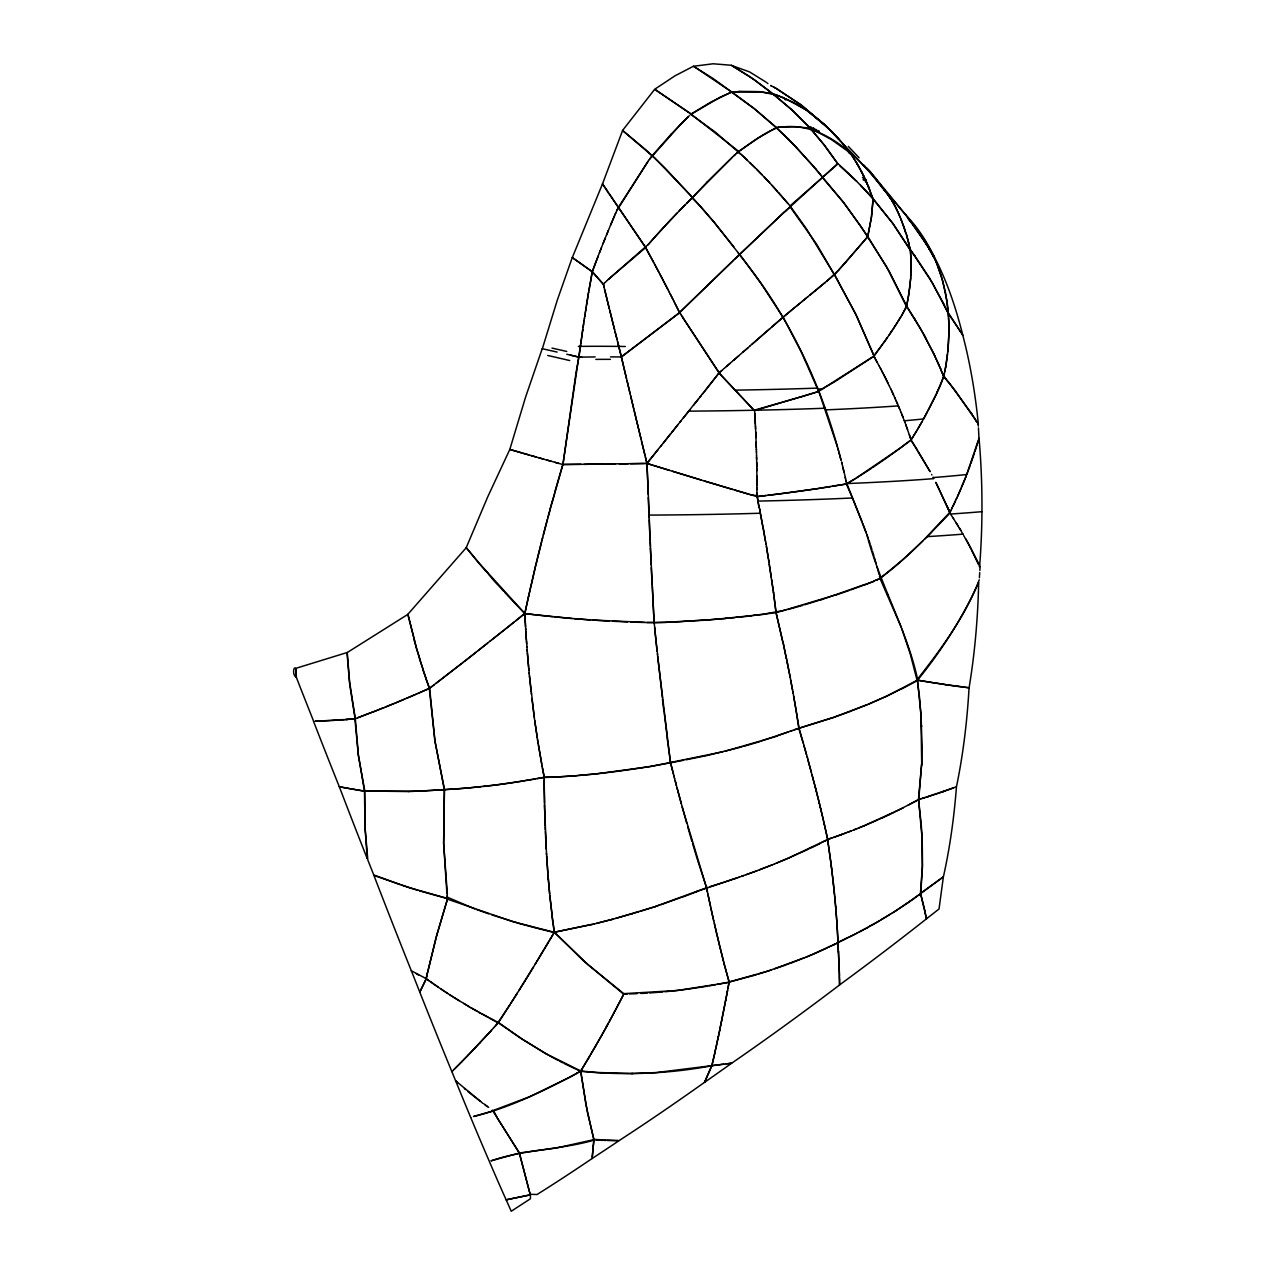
<?xml version="1.0" encoding="UTF-8"?>
<svg xmlns="http://www.w3.org/2000/svg" width="1275" height="1275" viewBox="0 0 1275 1275"><rect width="100%" height="100%" fill="white"/><g stroke="black" fill="none" stroke-linecap="round" stroke-linejoin="round"><path stroke-width="1.5" d="M756.92 488.883L756.967 487.417M756.92 489.632L756.952 488.15M756.92 491.895L756.952 490.381M922.032 746.975L921.761 763.98M756.904 493.425L758.752 505.808M756.936 494.206L756.952 492.66M948.903 331.388L948.759 321.651M756.888 495.752L750.035 494.557M948.919 331.404L948.377 344.186M911.131 269.981L911.083 263.144M948.839 335.261L948.919 327.595M911.003 269.997L910.669 277.01M948.791 336.361C947.692 355.215 946.48 374.754 937.364 391.696M921.713 765.032L920.933 713.426M921.634 763.852L918.749 799.648L895.369 811.649M921.586 764.92L918.462 799.457L927.068 796.971M415.698 694.445L429.627 688.261L434.966 740.855L444.338 789.719L443.668 843.269L447.382 894.652M980.077 566.339L979.853 570.499M979.726 572.571L979.391 577.75M910.701 276.516L911.083 263.622M910.764 277.504L909.92 285.233M979.248 579.806C965.35 616.383 941.062 649.071 916.98 679.894L910.302 654.171L901.903 629.037M910.733 277.998L908.9 293.123M948.345 344.76L948.074 348.155M592.381 1155.867L593.273 1146.321M593.305 1145.508L592.301 1156.744M592.301 1156.282L592.11 1158.529A284.245 23.093 -36.5 0 1 536.998 1194.532L530.161 1194.261L519.323 1152.967L556.123 1148.042L593.927 1139.643L593.385 1145.301M592.174 1158.306L592.158 1158.481A300.103 24.384 -36.5 0 0 619.156 1140.599L619.076 1140.599M948.058 348.139L947.676 352.139M593.321 1145.811L593.863 1139.93L585.894 1104.405M909.968 286.238L907.258 302.797M947.484 353.844L945.572 367.184M581.081 341.174L562.944 464.467L581.002 464.291M581.288 340.441L581.83 335.739M580.683 344.712L578.977 357.127L566.738 354.243M580.874 343.326L581.384 338.927M582.181 334.066L582.739 329.476M581.607 338.146L582.627 330.209M582.739 330.225L583.631 323.34M583.169 327.277L584.46 317.858M583.998 321.73L584.237 320.041M585.034 314.144L584.46 318.623M908.916 294.142L907.051 303.88M585.384 312.646L586.133 307.036M585.384 311.801L584.795 316.439M585.623 311.068L586.723 303.386M587.584 297.999L586.962 302.701M587.09 301.107L586.484 305.665M587.855 297.282L588.588 291.959M587.329 300.422L588.349 293.425M588.604 292.788L592.253 271.655L596.668 259.988M588.97 290.557L589.496 286.684M589.751 285.998L592.285 271.734L597.561 257.662M945.588 367.2L944.743 371.918M728.073 987.854L729.093 982.101L753.589 975.503M727.26 991.998L729.109 982.085L717.172 984.427M727.882 988.667L728.041 987.854M725.73 1000.19L727.595 990.34M725.698 1000.158L723.228 1012.94M727.276 992.014L719.801 1029.626M907.338 303.291L906.509 306.606L886.46 266.571L860.338 225.548L842.632 201.338L822.407 177.544L784.093 212.383M944.408 373.671L944.169 374.866M723.212 1012.876L722.909 1014.422M907.131 304.374L906.684 306.558L920.885 329.317L934.081 354.402M722.75 1015.203L721.793 1019.872M943.93 376.045L945.381 378.5M718.287 1037.085L719.658 1030.487M721.969 1019.171L719.642 1030.375M426.376 978.084L425.515 978.722M426.185 978.339L426.519 977.415M426.328 977.67L426.663 976.746M718.255 1036.942L717.188 1041.962M426.472 977.001L426.806 976.076M426.615 976.315L426.902 974.977M719.817 1029.738L717.825 1039.253M426.95 975.407L427.045 974.307M427.093 974.738L427.205 973.622M427.237 974.068L427.348 972.952M427.38 973.399L435.986 937.906L447.652 898.477L409.705 887.814L373.91 875.447A318.113 11.443 69.2 0 0 411.49 971.152M427.523 972.729L436.831 934.973L447.413 899.226M717.65 1039.81L714.749 1053.023M528.503 596.461L524.806 613.514L525.507 626.838M715.53 1049.803L717.203 1042.121M528.567 596.588L535.93 564.299M715.355 1050.297L714.893 1052.353M530.942 585.623L524.838 613.53L536.265 614.948M714.908 1052.56L711.864 1065.502L704.533 1082.332A274.38 22.297 -36.5 0 1 619.347 1140.44M531.038 585.671L536.918 560.203M714.765 1053.23L711.896 1065.757C668.753 1073.885 624.399 1075.574 580.731 1071.319L581.48 1076.865M537.237 558.912L542.592 537.46M536.169 563.933L541.684 541.7M543.23 534.974L547.373 519.116M542.05 540.217L550.051 509.825M547.74 517.793L562.913 464.546L576.109 372.204L578.898 357L581.639 356.984M549.78 510.143L552.202 501.298M552.362 501.41L554.577 493.489M554.816 491.927L562.785 464.498L604.812 464.1M966.099 476.149L978.977 438.345L978.451 427.874M978.929 438.696L979.041 438.313A307.387 119.77 88.8 0 1 979.567 566.865L979.391 566.498M978.26 440.959L974.913 451.717M447.477 899.162L512.693 921.602L554.306 932.296L593.831 923.961M974.435 453.183L970.881 463.558M970.339 465.024L966.785 474.507A348.25 25.707 0 0 1 933.332 477.551L933.332 477.551M542.242 348.633L525.587 397.083L509.809 449.438L487.751 496.788L466.204 547.74L407.777 614.391L415.841 645.389M596.939 259.431L597.337 258.251M597.784 257.072L598.278 255.908M597.369 258.267L597.832 257.104M600.27 250.617L598.23 255.893M599.441 252.896L600.732 249.47M600.541 250.059L601.449 247.748M601.402 247.717L604.621 239.62M600.764 249.486L601.178 248.306M603.091 243.589L604.175 240.752M965.892 476.77L962.8 484.404M966.067 476.324L957.621 496.326M604.908 239.062L605.37 237.899M605.083 238.457L604.222 240.768M605.322 237.883L606.502 234.951M606.549 234.982L607.203 233.245M607.474 232.719L611.649 222.487M606.788 234.377L608.35 230.44M610.55 225.277L612.414 220.846M611.952 221.962L612.845 219.683M962.737 484.373L961.477 487.337M613.084 219.125L615.299 214.104M612.653 220.272L613.626 218.009M614.104 216.862L614.582 215.746M960.904 488.851L957.955 495.592M617.738 208.542L615.474 213.531M615.235 214.088L615.777 213.005M616.686 210.758L648.162 161.24M617.674 208.526L647.525 162.068M705.681 1079.702L711.848 1065.677L731.675 1063.207A289.361 23.508 -36.5 0 1 704.485 1082.379L705.378 1080.371M978.276 583.312L978.674 582.42A322.479 125.651 88.8 0 1 969.08 687.767L962.912 687.082M977.877 584.205C962.035 618.63 941.412 650.792 917.554 680.181L920.917 714.558M957.844 495.561L953.094 506.016M936.599 393.369L943.707 376.667L940.854 369.654M937.476 391.712L936.95 392.827M956.935 497.808L956.266 499.29M936.695 393.385L923.116 419.794M955.565 500.772L953.461 505.267M936.44 393.943L932.296 402.374M953.333 505.251L951.532 508.964M438.106 987.057L426.264 978.722L419.778 992.109L411.347 970.769L426.296 978.706L419.778 992.125A356.49 12.83 69.2 0 0 451.86 1071.622L455.749 1081.12L457.454 1082.618M952.377 507.498L950.082 511.912M931.738 403.49L927.993 410.885M950.927 510.462L949.716 512.646M950.194 511.944L924.439 539.293M616.176 1008.748L618.949 1003.282M619.379 1002.66L623.73 994.213L583.679 960.999L554.354 932.168L554.035 929.746M616.144 1008.621L614.996 1010.979M615.395 1010.246L618.136 1004.827M618.566 1004.206L623.73 994.07L627.555 993.974M609.848 1020.59L614.964 1010.852M614.566 1011.601L613.785 1013.083M927.371 411.984L923.594 418.933A351.757 25.962 0 0 1 904.358 420.782L904.23 420.559M613.817 1013.211L609.466 1021.307M609.817 1020.478L608.701 1022.741M607.091 1025.514L608.653 1022.63M608.271 1023.363L607.49 1024.797M607.522 1024.893L606.31 1026.949M607.139 1025.61L595.553 1046.169M606.741 1026.327L602.868 1033.372M602.438 1033.977L601.673 1035.364M601.704 1035.443L580.778 1071.016L569.909 1077.04M922.064 421.642L917.028 430.233M922.638 420.638L917.713 429.101M595.6 1046.233L590.676 1054.6M589.99 1055.891L588.827 1057.74M902.174 314.622L906.573 305.857L889.328 271.559L867.829 236.592L871.526 216.814L873.056 198.852L868.96 188.397M916.741 430.775L911.115 439.955L902.541 446.314M901.903 315.053L906.86 306.51L915.338 320.009M550.21 939.245L554.306 932.296L587.998 964.681L623.746 993.655L677.168 990.5L729.236 982.372L723.849 962.896M549.143 941.03L554.354 932.168L589.767 924.917M544.345 949.046L546.959 944.663M549.668 940.058L550.194 939.165M588.875 1057.772L580.81 1070.984L585.783 1103.783M901.903 315.116L897.648 322.017M535.022 964.474L549.127 940.95M548.043 942.751L548.585 941.843M543.293 950.688L543.803 949.827M546.959 944.568L548.059 942.831M542.815 951.596L541.222 954.146M917.076 430.201L911.019 439.939L914.781 445.756M901.138 316.359L894.843 326.448M541.253 954.194L526.878 977.766M533.492 966.976L519.881 989.017M526.336 978.562L526.83 977.75M524.822 981.001L525.874 979.375M524.886 981.001L516.423 994.5M518.909 990.579L519.849 989.017M517.395 992.938L498.525 1022.534L521.539 1038.727L547.883 1054.871M512.104 1001.385L516.471 994.484M512.056 1001.433L511.1 1002.931M897.09 322.894L891.05 332.217M510.207 1004.397L496.74 1024.494M894.843 326.4L893.392 328.615M892.516 329.938L887.384 337.588M891.034 332.169L889.233 334.895M887.368 337.54L883.559 342.943M887.065 337.987L886.125 339.373M647.827 161.622L649.389 159.487M886.125 339.325L873.773 356.171L818.662 391.345L801.561 352.633L783.137 317.108L769.192 329.332M649.373 159.439L681.312 123.547M649.676 159.008L651.557 156.427M651.541 156.379L671.24 134.082M882.587 344.298L875.511 353.892M875.543 353.924L873.805 356.203L877.104 362.132M695.481 402.788L698.541 398.947M704.31 391.696L718.988 372.969L724.136 368.427M679.75 422.328L695.289 402.852M693.52 405.259L702.876 393.322M677.838 424.894L671.813 432.448M702.382 394.134L719.068 372.938L683.225 318.16M675.75 427.348L663.223 443.174M683.049 418.407L689.759 409.976M700.087 397.003L701.202 395.617M661.837 444.72L646.951 463.351L648.943 509.92A25.564 25.5 -0.2 0 1 649.166 515.084L650.091 540.839M670.714 433.643L660.514 446.569M681.201 420.702L677.774 424.798A20.703 1.403 -51.7 0 0 677.057 425.691L676.866 425.946A26.775 1.817 -51.7 0 1 676.133 426.87M658.091 449.581L646.967 463.399L648.337 494.588M648.035 244.768L649.278 243.366M608.414 279.353L648.465 244.306M648.863 243.844L650.123 242.409M650.537 241.947L651.812 240.497M649.692 242.888L650.951 241.453M651.382 240.975L655.079 236.831M845.596 262.395L867.637 236.72L871.367 217.499L872.897 201.673L872.769 198.215L869.215 194.294M652.226 240.019L655.908 235.891M839.125 269.551L845.532 262.379M498.095 1022.98L481.95 1013.88M839.237 269.535L827.411 280.612M838.807 269.918L867.877 236.56L844.321 203.378L815.936 169.256M497.186 1023.984L498.111 1022.869M838.265 270.619L834.631 274.651L855.732 314.208L875.415 359.168M497.202 1023.873L494.923 1026.518M656.338 235.429L665.136 225.787M655.493 236.353L657.597 234.026M495.832 1025.498L496.756 1024.383M495.848 1025.403L493.999 1027.523M658.028 233.548L663.43 227.635M494.015 1027.427L479.91 1042.775M490.763 1030.997L491.688 1030.072M489.871 1031.985L490.779 1031.077M488.963 1032.973L489.887 1032.065M486.699 1035.459L488.978 1033.053M488.07 1033.961L467.845 1055.477M663.861 227.173L667.622 223.109M665.566 225.308L668.451 222.232M670.554 134.847L685.838 119.021M668.036 222.679L670.554 219.985M480.388 1042.344L475.416 1047.572M670.124 220.432L668.451 222.232M670.985 219.539L677.28 212.925M670.14 220.447L671.845 218.631M475.432 1047.604L472.738 1050.377M672.276 218.168L674.332 216.001M473.662 1049.468L461.662 1061.804M674.762 215.571L676.435 213.802M676.866 213.371L680.244 209.865M467.877 1055.477L460.371 1063.127M707.322 181.799L692.516 197.513L713.586 221.579L738.368 252.992M931.579 532.089L949.907 513.156M679.83 210.295L679.001 211.14M707.322 181.783L732.232 157.367M680.26 209.881L681.503 208.59M679.846 210.311L684.898 205.132M931.499 532.456C914.223 549.174 897.01 566.833 877.025 580.077M681.934 208.176L682.762 207.299M683.193 206.885L684.038 206.008M461.709 1061.788L454.442 1069.072M684.468 205.594L687.002 203.028M680.977 123.962L689.313 115.722M460.402 1063.111L454.856 1068.657M687.416 202.597L691.672 198.406M687.018 203.044L687.847 202.199M680.101 311.961L733.619 260.212M688.675 201.354L689.536 200.526M454.394 1069.119L451.86 1071.622L452.545 1070.952M689.52 200.51L690.381 199.681M690.811 199.251L692.532 197.561L664.96 167.965L646.154 150.115L622.567 130.433L654.76 89.218L675.001 75.815L693.536 66.204L731.722 92.023L761.812 91.912L772.921 93.744L782.993 97.522M692.086 197.976L699.911 205.737M685.838 119.101L687.926 117.077M922.67 541.046L910.493 552.617M690.365 114.623L720.391 97.107M690.715 114.288L715.45 132.202L743.182 156.299M732.057 261.662L679.575 312.566L621.419 356.936L610.518 356.888M731.834 157.733L692.516 197.466L654.744 157.957L622.582 130.512L602.485 183.935L572.3 257.582L592.285 271.734L603.298 284.166L608.366 304.709M734.655 259.239L783.424 212.861M732.631 261.04L735.787 258.092M735.707 258.251L739.452 254.777C788.364 314.495 822.136 385.672 841.07 460.323L839.109 452.896M732.232 157.303L737.46 152.538M733.842 155.805L735.468 154.323M737.077 152.841C750.369 143.358 763.868 132.584 779.216 127.086M603.569 283.751L604.015 287.369M783.663 212.782L786.053 210.455M784.3 212.048L739.707 254.299L761.717 284.564L782.962 317.156L793.353 308.693M910.557 552.649L902.094 560.219M737.89 152.092L740.743 154.004M604.732 282.795L603.266 284.134L592.269 271.75L572.284 257.486L557.318 300.071L542.337 348.728L557.095 352.075M785.814 210.805L790.102 206.901L816.462 243.939L834.456 274.81L806.422 228.767L790.452 206.407L778.451 192.461M606.964 280.771L605.099 282.46M607.283 280.388L608.844 279.066M609.163 278.667L645.676 247.557L606.39 189.784M901.441 560.793L880.101 578.563L879.479 576.077M773.766 325.237L791.918 309.857M724.598 368.14L734.129 359.725M771.518 327.213L773.144 325.89M726.447 366.515L730.017 363.407M721.73 370.642L719.1 372.922M733.412 360.458L744.6 350.625M753.27 343.087L749.812 346.083M761.303 336.106L752.059 344.25M734.002 359.948L738.815 355.757M742.783 352.314L749.764 346.226M760.665 336.743L768.682 329.667M745.142 350.243L748.09 347.692M753.796 342.72L760.155 337.094M761.876 335.612L767.55 330.655M768.06 330.305L769.829 328.679M826.965 280.978L834.408 274.762L856.163 314.925L874.172 356.139L834.488 381.863L816.574 392.031M818.279 288.182L824.734 282.811M824.941 282.699L827.124 280.898M793.624 308.391L795.058 307.211M802.182 301.362L800.302 302.908M815.203 290.652L816.59 289.521M823.841 283.56L817.371 288.931M794.771 307.53L800.413 302.876M801.816 301.729L807.824 296.788M816.032 290.031L817.96 288.389M796.19 306.367L799.473 303.657M803.202 300.581L806.453 297.92M810.119 294.892L815.123 290.78M824.048 283.433L825.18 282.444M813.769 291.895L807.346 297.123M793.146 308.789L794.293 307.912M814.757 291.019L815.57 290.413M506.032 628.543L513.809 622.327M515.738 620.798L524.806 613.482L479.735 563.837M504.342 629.898L524.822 613.482L525.794 630.057M505.075 629.244L476.005 652.242M491.975 639.715L503.466 630.583M489.919 641.277L490.795 640.592M478.045 650.696L487.624 643.158M476.356 652.035L462.65 662.777M475.495 652.704L464.307 661.47M463.207 662.283L429.308 688.468L434.871 740.903L444.481 789.496L443.62 843.365L446.887 893.297M461.805 663.43L435.97 683.432M910.573 440.353L893.982 452.673M434.345 684.675L429.404 688.452L425.547 677.631M902.222 446.712L856.641 477.79M918.733 895.177L920.741 893.679L922.526 865.725L922.223 839.747L918.574 799.553L921.012 798.835M918.606 895.082L913.872 898.492M893.424 453.071L885.169 459M914.016 898.572L895.863 910.812M884.531 459.414L872.992 467.319M909.936 901.425L907.147 903.353M909.123 901.839L920.646 893.6L924.805 910.509M907.019 903.274L893.711 912.183M871.797 468.1L866.506 471.607M865.805 471.973L856.003 478.189M895.751 910.733L892.261 913.091M892.851 912.565L883.495 918.462M856.21 478.205L846.839 483.576L868.403 538.592M854.744 478.97L846.6 483.942L840.655 485.01M890.699 913.92L880.403 920.152M883.368 918.383L881.137 919.705M868.339 926.989L880.531 920.215M879.033 921.092L871.51 925.379M871.399 925.299L869.104 926.574M576.922 1073.231L580.762 1071.271L576.953 1069.582M576.938 1073.391C543.899 1090.763 509.952 1107.752 473.503 1116.517M868.466 927.068L866.825 927.833M867.701 927.499L863.048 929.873M866.936 927.913L856.768 933.157M863.127 929.953L859.222 932.025M570.738 1076.769L529.444 1096.787L493.202 1110.509M908.278 805.083L918.526 799.521L921.315 825.068M857.677 932.838L837.898 942.512L838.408 952.234M901.983 688.803L917.841 680.356C907.051 629.499 879.734 584.603 866.825 534.496M856.115 933.635L849.054 937.189M824.813 841.197L827.842 839.635L824.351 824.383M901.6 688.755L885.217 696.883M903.162 807.92L863.828 825.849M824.558 841.07L819.49 843.604M819.777 843.731L811.729 847.62M848.162 937.492L844.162 939.436M833.499 944.95L838.01 942.719L837.085 925.427M893.934 812.478L889.058 814.693M720.359 97.187L731.707 92.071L713.203 78.588L693.52 66.284L713.092 63.782L731.499 65.28L750.258 76.93L768.666 90.477L791.281 109.267L810.294 128.106L831.061 139.357L849.947 152.697L843.285 144.266M834.312 944.408L815.044 953.238M811.538 847.477L808.366 848.991M844.273 939.516L839.508 941.779M830.79 946.241L837.978 942.623L838.982 964.538M830.678 946.146L828.878 946.99M807.553 849.596L788.46 858.011M889.185 814.757L882.045 818.04M886.237 696.405L917.299 680.197L918.988 693.52M827.077 947.835L827.969 947.405M885.982 696.421L869.741 703.625M826.264 948.361L818.885 951.708M883.926 697.361L868.673 704.087M881.981 817.976L879.495 819.092M877.965 819.873L865.597 825.18M791.695 856.593L827.634 839.492L842.568 834.185M817.944 952.122L805.736 957.302M417.658 693.52L429.516 688.325L423.157 670.507M790.819 857.135L774.594 863.828M416.319 694.11L394.517 703.418M414.949 694.7L406.677 698.238M815.155 953.333L804.78 957.684M788.683 858.059L776.937 862.968M404.669 699.098L395.856 702.764M869.598 703.704L851.445 710.876M867.446 704.597L831.268 718.255L799.011 728.232L803.218 743.054M864.753 825.531L853.772 829.929M394.533 703.306L383.855 707.768M393.863 703.577L385.209 707.083M863.908 825.865L858.808 827.905M804.7 957.605L792.317 962.561M774.754 863.86L759.47 869.805M803.728 957.987L767.678 971.183L729.109 981.957L723.642 962.115M383.902 707.609L373.384 711.912M383.249 707.864L374.754 711.211M857.151 828.575L852.863 830.264M772.554 864.737L757.127 870.666M877.503 579.551L875.798 580.221M695.656 891.878L734.878 878.587M874.108 580.89L880.037 578.531L901.234 627.236M874.459 581.097L850.823 589.895M697.218 891.528L682.508 897.122M374.117 711.466L354.928 718.893L358.323 755.39L364.809 790.962L408.494 791.568M873.598 581.416L865.008 584.699M852.035 830.599L840.799 834.806M372.826 711.96L357.637 717.713M956.218 786.882L928.216 796.508M851.174 830.933L847.668 832.272M864.705 584.524L821.132 599.808M845.947 832.91L843.413 833.866M792.285 962.497L789.305 963.597M850.266 711.45L832.432 717.857M953.588 787.886L946.337 790.516M755.995 871.096L757.238 870.65M756.123 871.08L741.668 876.244M794.373 729.683L831.284 718.016M681.009 897.472L660.848 904.756M755.007 871.494L746.114 874.698M788.332 963.964L784.412 965.398M355.757 718.415L353.733 718.702M792.205 730.479L790.054 731.276M841.723 834.488L833.691 837.388M787.918 732.041L778.18 735.468M784.492 965.462L774.61 968.825M945.731 790.755L944.6 791.169M848.975 590.548L836.177 594.931M743.867 875.511L739.325 877.104M942.878 791.759L944.616 791.122M944.042 791.329L937.125 793.735M738.177 877.503L739.404 877.041M737.046 877.885L738.273 877.439M737.141 877.822L724.758 881.981M735.914 878.284L733.651 879.049M831.969 837.898L827.571 839.364L824.144 823.443M777.447 736.026L725.013 751.262M659.414 905.138L656.705 906.047M836.017 594.803L776.14 612.685L752.951 615.427M655.35 906.493L706.573 887.751L697.744 860.673M656.768 906.127L611.713 919.562M935.93 794.054L927.005 796.891M771.662 969.877L758.625 973.972M655.414 906.589L640.369 911.322M723.594 882.348L709.872 886.619M821.02 599.696L804.716 604.78M928.28 796.604L926.399 797.082M816.271 392.222L754.338 410.693L719.307 373.304M816.016 392.206L817.96 391.696M815.155 392.572L801.082 396.892M761.637 740.918L799.106 728.28L796.222 711.099M800.955 396.86L754.099 410.247A351.772 25.962 0 0 1 688.819 411.14M925.172 797.465L922.223 798.469M638.966 911.737L615.729 918.414M759.645 741.715L743.771 746.321M755.629 974.913L756.633 974.61M707.625 887.288L706.509 887.623L707.45 892.149M753.541 975.487L754.561 975.2M630.822 914.191L632.193 913.793M802.724 605.37L787.934 609.514M741.078 746.991L742.289 746.656M740.265 747.293L704.932 756.043M473.949 1116.39L493.616 1110.732L497.107 1117.394M613.02 919.148L593.847 924.104M785.91 610.04L764.522 614.008M611.649 919.514L596.525 923.307M490.955 1160.856C523.913 1149.349 560.665 1149.891 594.612 1139.977M722.861 751.788L650.505 766.546L596.349 773.861M491.512 1160.728L519.371 1153.014L492.341 1110.158M592.508 924.423L589.831 925.06M703.991 756.139L686.109 759.788M683.687 760.251C637.675 769.415 591.074 775.901 544.154 777.511L544.17 778.834M715.371 984.762L708.852 985.926M536.998 778.706L544.202 777.352L542.704 769.207M506.255 1199.791L530.384 1194.755L530.464 1198.739L511.243 1211.25L506.143 1199.807A389.544 14.009 69.2 0 1 489.265 1161.238A385.863 13.882 69.2 0 1 470.634 1117.267L470.666 1117.346A383.153 13.786 69.2 0 1 455.637 1080.817L482.858 1103.337M535.165 779.025L532.424 779.503M506.271 1199.807L530.384 1194.898L529.635 1192.38M531.5 779.663L525.396 780.587M707.003 986.244L688.404 989.081M840.337 484.914L818.901 488.325M524.28 780.89L495.545 785.002M832.272 486.365L846.313 483.91L852.417 497.76M830.726 486.62L819.825 488.293M818.231 488.548L794.197 491.959M819.028 488.421L779.567 493.871M511.594 782.85L544.25 777.304L544.298 782.691M509.984 783.009L510.861 782.882M509.809 783.121L497.218 784.826M728.551 1063.541L731.866 1063.079A249.533 20.273 -36.5 0 0 839.619 984.922L839.619 984.714M792.54 492.182L781.065 493.68M686.556 989.32L681.838 989.926M726.16 1063.86L727.356 1063.701M779.36 493.903L767.741 495.322M780.204 493.792L757.111 496.613L759.167 507.88M763.597 614.359L725.316 618.359M496.326 784.938L468.833 787.886M495.449 785.049L482.954 786.5M723.77 1064.179L656.322 1072.562L631.555 1073.518L597.306 1072.482L580.778 1071.016L546.481 1053.915M679.942 990.149L671.463 991.105M766.02 495.529L756.92 496.565L734.671 490.046M751.979 615.777L738.161 617.291M481.185 786.691L469.694 787.807M735.85 617.323L738.05 617.1M595.234 774.005L596.333 773.893M734.878 617.626L719.498 618.869M354.593 718.813L346.37 719.562M669.598 991.297L664.817 991.759M594.086 774.084L578.197 775.439M725.395 618.518L703.226 620.319M778.898 127.118L776.3 127.373L754.433 108.773L731.659 92.214L739.357 91.497M345.461 719.482L355.103 718.765L349.717 684.611L347.007 652.688L408.016 614.279L414.55 640.656M467.925 788.014L469.63 787.87M662.904 991.934L649.581 992.97M467.957 787.966L458.139 788.842M778.786 127.325L780.826 126.958M718.367 618.965L702.095 620.399M344.441 719.562L315.244 721.268M467.096 788.03L444.29 789.703M347.39 719.467L342.832 719.833M779.121 127.293L781.145 126.926M341.907 719.785L336.361 720.216M442.871 789.831L408.478 791.6M577.208 775.646L557 776.953M780.73 127.165L795.154 126.687L810.247 128.185L793.64 111.467L776.045 96.422L754.29 79.719L731.452 65.407L749.525 71.894L766.052 82.142M781.049 127.149C828.001 120.806 865.566 164.475 890.683 198.294M701.712 620.288L682.476 621.499M702.892 620.208L666.697 622.248M335.357 720.279L330.878 720.582M457.438 788.779L420.798 791.106M647.668 993.082L641.006 993.464M739.038 91.37L758.976 91.609L775.646 94.748M329.89 720.63L315.531 721.188M682.029 621.626L668.658 622.248M555.613 776.81L544.25 777.224L543.214 771.869M420.049 791.185L364.491 791.249L339.357 786.85A264.068 9.499 69.2 0 1 313.522 721.315L313.634 721.315M822.773 388.891L817.737 389.098M637.181 993.639L629.483 993.926M667.51 622.296L654.187 622.71L654.888 629.133M666.347 622.343L646.951 622.535M619.363 463.861L628.256 463.733M630.567 463.702L644.321 463.494M645.293 463.494L646.935 463.478L645.373 456.928M313.634 721.22L313.634 721.22A257.104 9.244 69.2 0 1 296.23 677.057L296.31 675.017M606.884 464.02L615.49 463.909M598.979 464.1L646.983 463.447L652.72 465.2M595.122 356.936L578.946 357.127L570.339 355.119M583.982 464.339L586.883 464.323A54.203 54.06 1 0 1 598.931 464.18M631.603 1073.502L632.798 1073.486M618.248 1140.615L617.945 1140.44M607.362 1140.503L617.833 1140.615L593.943 1139.42L587.95 1114.701M644.64 622.471L654.091 622.582L654.218 623.762M645.054 622.375L592.875 620.08M643.492 622.455L630.934 622.057M605.864 1140.456L604.366 1140.408M602.868 1140.36L596.11 1140.057M627.412 621.929L612.494 621.26M608.988 621.068L594.023 620.16M589.624 619.825L593.146 620.064M590.548 619.921L574.403 618.694M589.385 619.841L571.662 618.439M572.108 618.502L536.504 614.933M570.961 618.407L555.98 617.02M554.179 616.845L556.283 617.052M552.553 616.686L537.62 615.06M535.373 614.805L537.333 615.06M534.241 614.678L524.806 613.514L513.379 601.657M962.976 687.002L958.322 686.396M966.418 687.432L969.048 687.831A315.61 122.99 88.8 0 1 956.457 786.803A309.522 120.615 88.8 0 1 943.357 876.993L939.022 909.011L926.399 918.845L924.758 911.067M965.653 687.337L947.421 684.882M958.29 686.46L945.986 684.739M946.719 684.771L919.052 680.436M946.018 684.675L936.073 683.177M935.324 683.129L918.303 680.308M352.872 789.145L364.746 791.09L364.921 826.12L367.264 858.712A293.362 10.551 69.2 0 1 339.293 786.691L349.669 788.603M351.804 788.97L350.737 788.779M537.811 928.503L554.258 932.503L553.382 925.012M536.839 928.248L517.507 923.036M562.498 464.435L554.8 462.283M558.864 463.415L546.736 460.02M539.962 458.123L551.183 461.263M538.672 457.725L539.978 458.108M543.533 459.112L531.069 455.557M536.377 457.088L509.809 449.438L510.701 449.724M523.499 453.39L528.774 454.904M521.666 452.864L512.247 450.139M516.534 922.622L491.704 914.844M749.031 494.27L704.294 480.962M732.742 489.473L719.052 485.408M718.096 485.106L710.717 482.874M701.33 480.069L653.708 465.502M710.669 482.922L672.515 471.288M419.571 890.858L447.541 898.684L447.095 895.098M418.152 890.412L401.354 885.009M669.518 470.379L646.967 463.447L641.5 441.07M399.983 884.547L373.75 874.937L367.838 860.051L365.001 826.79L364.491 791.249L358.371 754.736L355.295 718.558L349.557 681.599L347.262 652.481L295.975 668.291L296.007 670.236M488.867 913.888L476.579 909.553M775.694 94.685L793.401 102.319L808.653 111.626L825.355 125.301L839.014 139.469L835.396 135.373M474.714 908.868L447.716 897.345M783.025 97.49L805.673 109.507L825.706 125.651M575.455 1068.896L564.219 1063.557M810.294 126.799L811.649 127.468M495.863 1021.116L509.984 1030.758M494.541 1020.446L489.887 1018.087M562.721 1062.808L559.757 1061.294M813.004 128.153L813.896 128.616M558.291 1060.529L549.35 1055.684M770.69 85.616L771.518 86.047M488.564 1017.402L481.281 1013.513M815.251 129.317L816.574 130.034M770.769 85.457L772.028 86.126M813.131 128.042L814.024 128.504M773.192 86.939L774.021 87.385M418.551 975.04L416.367 973.845M481.87 1013.944L470.794 1007.648M774.435 87.608L776.571 88.644M480.563 1013.227L478.603 1012.159M773.272 86.796L774.1 87.258M815.793 129.476L816.685 129.97M477.36 1011.362L468.148 1006.198M774.515 87.481L776.156 88.405M819.235 131.5L817.913 130.767L819.299 131.453M546.417 1054.043L522.256 1039.205M777.32 89.218L800.732 104.566L826.041 125.89L869.964 172.221L888.595 195.458L870.267 171.806M776.969 88.883L801.816 105.57L831.3 131.102M469.503 1006.899L453.98 997.496M466.905 1005.385L463.654 1003.441M459.127 1000.7L450.776 995.456M452.705 996.683L450.139 995.058M450.091 995.074L437.453 986.659M447.605 993.4L445.055 991.743M443.78 990.898L441.262 989.193M862.49 177.448L866.442 180.03L863.956 178.436M521.539 1038.711L510.685 1031.348M437.484 986.627L434.345 984.459M433.086 983.599L430.583 981.846M487.353 1106.684L485.297 1105.17M429.34 980.969L426.233 978.754M488.676 1107.322L483.751 1103.767M480.5 1101.361L476.436 1098.253M863.032 179.552L864.609 180.747M475.639 1097.632L469.997 1093.169M766.976 82.859L767.901 83.576M469.2 1092.516L467.606 1091.225M465.598 1089.567L464.403 1088.563M818.98 119.738L820.096 120.647M848.385 151.757L850.648 153.717M837.755 164.061L789.974 205.96M839.779 165.814L856.529 181.241M809.131 128.058L810.693 129.444M848.497 152.41L849.979 153.717M825.244 125.285L830.965 130.735M863.621 165.16C860.944 162.499 869.247 170.499 863.972 165.495M741.715 154.912L757.605 170.244M743.66 156.745L747.054 159.901M846.329 171.28L837.707 163.439L824.447 145.191L810.183 128.233L824.128 144.968L837.532 163.646L822.63 177.273L819.458 173.528M846.983 171.886L855.923 180.588M749.955 162.674L755.23 167.838M856.561 181.209L865.135 190.198M788.827 139.549L776.204 127.548L795.217 146.003M788.38 139.15L814.04 166.802M756.649 169.256L769.303 182.389M830.79 130.576L831.619 131.453M757.605 170.213L761.844 174.547M831.109 130.927L831.969 131.803M860.641 185.321L867.096 192.031M831.443 131.261L832.671 132.52M831.778 131.596L835.396 135.357M832.448 132.281L840.384 140.872M719.706 373.559L681.79 316.057M869.964 171.392L866.474 167.886L869.933 171.44M719.626 373.639L754.099 410.247M794.755 145.605L796.477 147.31M784.683 98.956L785.639 99.976M870.315 171.758L906.111 215.316M764.187 176.97L770.227 183.377M796.429 147.358L819.937 173.91M848.321 146.37L859.111 157.797M512.837 601.083L504.836 592.492M867.701 192.668L868.61 193.641M770.227 183.393L787.791 203.331M865.741 190.852L872.817 198.773L869.662 190.182M503.768 591.329L499.035 586.117A103.562 103.275 0.2 0 1 490.636 576.714L488.564 574.356M772.06 185.385L777.081 190.931M908.278 218.886L910.446 221.34M699.911 205.673L714.462 222.647M908.469 218.806L910.605 221.292M839.89 140.33L843.652 144.728M486.349 571.535L488.373 573.846M485.982 571.391L478.794 563.024M933.73 256.084L924.566 240.146L913.378 224.655M906.987 216.336L911.497 222.583M479.257 563.263L466.236 547.676L478.284 562.434M813.577 166.435L816.016 169.161M945.763 378.962L943.038 374.723M945.03 378.006L946.162 379.424M945.428 378.468L947.309 380.811M905.744 214.742L927.021 245.135M945.811 378.93L948.472 382.213M714.446 222.615L733.093 246.011M947.357 380.779L949.62 383.616M881.647 186.612L882.826 188.062M844.576 145.844L845.484 146.976M913.601 225.085L914.637 226.36M948.504 382.181L955.565 391.09M843.492 144.792L846.584 148.697M949.636 383.584L971.789 413.833M881.551 186.692L882.714 188.158M885.95 191.983L884.404 190.007L885.79 192.111M907.354 216.909L888.962 195.187L890.89 198.454M915.067 226.791L926.272 243.111L935.627 260.769M955.182 390.58L977.128 422.264M887.862 194.453L893.217 202.709M848.895 151.279L850.696 153.669M733.508 246.553L734.304 247.653M911.051 221.738L924.503 241.134M848.417 151.072L850.202 153.494M911.96 252.115L892.978 223.571L872.961 198.677L892.58 223.157L910.175 250.059L909.107 245.198M737.938 252.482L739.548 254.586L738.735 253.534M888.053 195.107L890.285 198.135M912.039 252.083L932.28 282.668L948.377 313.666L946.162 296.581M912.262 223.364L913.091 224.432M913.155 253.741L910.446 249.932L908.724 243.589M913.235 253.693L914.749 255.908M961.079 332.616L946.927 310.718M914.812 255.861L929.555 278.093L943.612 303.577M948.68 314.272L951.453 318.144M952.218 319.26L957.174 326.559M606.518 189.784L602.438 183.855L607.538 191.266M679.607 312.455L681.153 314.702M608.111 192.318L608.972 193.577M683.336 317.921L679.559 312.773L621.339 356.841L630.121 393.832M609.53 194.214L645.644 247.525M950.64 514.255L952.441 516.997M957.541 327.133L960.489 331.675M911.657 441.23L929.921 471.224M971.056 412.861L976.363 421.021M953.158 518.096L960.92 530.703M924.104 240.593L925.953 243.413M952.967 517.698L953.557 518.622M915.609 447.063L917.681 450.362M955.995 522.511L958.051 525.794M961.382 333.078L962.258 334.48M925.188 242.298L928.073 246.856M961.669 333.54L962.545 334.942M962.402 334.719L962.832 335.405A270.443 105.379 88.8 0 1 978.355 424.288L977.973 423.938M918.319 451.669L930.097 471.702M926.256 244.019L927.722 246.282M914.637 318.782L923.674 334.289M975.901 420.511L976.953 421.977M959.406 527.993L961.047 530.703M927.308 245.74L929.108 248.577M927.658 246.314L929.459 249.151M928.71 248.035L930.144 250.314M929.045 248.625L930.495 250.888M978.068 424.097L978.355 426.137M890.667 198.326L892.213 200.924M929.73 249.773L933.412 256.195L930.75 251.526M930.081 250.362L931.515 252.641M856.943 163.391L850.058 152.586L857.39 164.156M856.657 163.072L858.952 166.913M961.557 531.787L963.119 534.512M857.103 163.853L859.382 167.694M965.892 538.958L968.044 542.768M963.741 535.612L966.482 540.52M892.181 200.956L894.413 204.956M857.995 165.415L861.741 172.125M875.829 359.901L879.097 365.877M968.649 543.851L979.455 565.032M923.69 334.305L933.475 353.143M497.043 1117.585L519.371 1153.014L529.428 1191.727M859.095 167.392L861.533 171.711M924.375 335.564L925.06 336.823M893.169 202.725L895.592 207.219M931.866 474.922L931.642 474.38M967.072 541.604L969.414 545.955M925.395 337.445L926.415 339.293M652.736 260.706L645.628 247.621L653.661 262.411M879.144 365.861L882.683 372.587M653.007 261.232L654.856 264.642M933.109 477.248L933.858 478.635A348.155 25.691 0 0 1 847.588 483.544M654.521 264.053L657.948 270.459M655.414 265.71L659.159 272.738M880.34 368.124L881.089 369.623M658.219 271.001L660.036 274.396M659.717 273.822L662.219 278.556M969.988 547.055L970.833 548.68M660.291 274.922L663.446 280.882M894.381 204.988L895.831 207.682M881.87 371.105L883.4 374.085M662.506 279.129L664.61 283.146M664.004 281.998L669.184 291.959M665.168 284.229L668.004 289.664M668.865 291.385L671.941 297.33M861.215 171.408L862.155 172.938M883.463 374.069L889.36 386.07M861.438 171.822L862.569 173.751M883.846 374.818L887.241 381.592M971.375 549.748L978.674 564.857M669.997 293.617L673.136 299.689M672.212 297.952L674.284 301.952M673.694 300.852L679.575 312.582L674.81 303.067M861.852 172.635L862.984 174.579M895.544 207.267L896.516 209.068M862.267 173.464L863.382 175.408M895.783 207.713L897.186 210.455M942.942 302.414L947.293 311.275M862.665 174.292L863.589 175.822M887.193 381.592L888.324 383.823M896.452 209.1L897.632 211.395M863.079 175.121L863.797 176.237M863.271 175.536L863.988 176.651M863.478 175.95L864.195 177.066M933.427 353.175L938.464 363.917M889.408 386.07L890.795 389.082M863.685 176.364L864.785 178.325M934.033 354.434L934.687 355.677M897.122 210.503L901.17 219.507M863.876 176.779L864.992 178.755M933.603 256.1L936.822 263.59M934.639 355.709L940.95 369.623M890.843 389.082L893.616 395.075M864.466 178.038L865.183 179.169M891.544 390.58L892.596 392.843M897.568 211.427L898.923 214.216M864.673 178.452L865.374 179.6M887.336 593.815L887.767 594.74M864.864 178.882L865.566 180.014M865.056 179.313L865.773 180.444M892.898 393.593L895.927 400.334M865.247 179.727L865.964 180.875M865.454 180.157L866.155 181.289M865.645 180.588L866.538 182.15M894.588 397.322L895.257 398.82M865.837 181.018L866.729 182.58M898.859 214.264L900.293 217.611M866.203 181.863L866.904 183.01M938.384 363.949L939.022 365.192M948.823 510.08L935.818 482.301L949.827 512.678L948.759 510.08M895.958 400.334L896.58 401.848M866.394 182.293L867.096 183.441M896.293 401.083L897.568 404.111M866.586 182.723L867.287 183.871M938.942 365.224L940.679 368.985M946.847 505.585L947.723 507.514M935.691 260.722L941.364 276.277L945.413 292.278M866.777 183.154L868.036 185.608M866.952 183.584L868.403 186.485M897.281 403.346L897.919 404.844M825.738 409.865A351.486 25.946 0 0 0 898.317 405.88L898.556 406.343M940.583 369.033L941.205 370.26M898.317 405.88L899.178 407.825M867.701 185.321L868.578 186.915M941.109 370.292L942.432 373.479M948.488 509.442L949.365 511.371M898.859 407.155L899.497 408.574M899.385 408.43L899.799 409.323M868.068 186.198L868.753 187.361M899.911 409.689L900.963 412.255M868.243 186.644L868.944 187.792M868.434 187.074L869.12 188.238M868.61 187.521L869.295 188.684M901.027 412.319L901.728 414.168M936.886 263.558L942.831 281.329L947.006 301.442M900.883 219.077L901.361 219.985M868.785 187.967L869.996 190.453M901.09 219.555L903.959 226.918M901.632 413.833L902.652 416.383M901.983 414.821L902.875 416.973M901.282 220.049L905.999 233.612M903.003 417.26L903.337 418.152M902.796 416.845L903.226 417.849M903.656 419.077L904.023 419.905M818.773 391.345L837.516 447.142M862.123 521.73L852.497 497.967A346.561 25.58 0 0 1 758.035 501.091M904.358 420.782L904.788 422.057M862.793 523.467L866.219 532.791M905.043 422.599L911.115 439.955L909.378 434.727M905.887 424.862L906.461 426.551M906.876 427.603L907.577 429.532M903.863 226.982L904.82 229.436M425.738 677.487L419.459 658.793M868.96 540.233L870.044 543.58M904.708 229.516L905.84 233.086M423.364 670.363L415.586 645.533M870.602 545.254L871.941 549.509M697.409 859.637L692.548 843.492M872.483 551.23L873.981 556.203M419.682 658.649L414.279 640.815M906.286 234.042L906.907 236.114M691.895 841.341L687.671 826.71M906.445 234.568L906.748 235.604M874.475 557.86L876.18 563.725M803.84 745.285L807.776 758.928M686.715 823.363L676.18 784.731M906.621 235.684L907.051 236.64M802.899 741.954L798.772 728.041L795.998 709.745M906.764 236.21L907.354 237.692M803.027 742.002L806.517 754.657M906.923 236.72L907.784 239.254M681.248 803.633L677.057 787.87M837.978 448.784L838.663 451.238M807.187 756.776L807.489 757.844M682.189 807.027L706.446 887.432L710.733 907.242M907.21 237.772L908.613 242.425M877.088 567.04L879.049 574.419M807.697 758.928L815.665 788.635M807.999 760.012L811.107 771.343M676.148 784.444L675.208 780.842M811.139 771.311L811.426 772.347M676.451 785.575L674.507 778.148M907.641 239.349L908.868 243.493M811.936 774.467L815.41 787.631M723.881 962.561L720.232 948.17M723.435 961.334L717.203 935.611M673.519 774.26L670.475 762.546L657.677 656.45M673.901 775.949L674.555 778.483M674.172 776.826L670.554 762.848L667.064 737.364M841.994 463.574L841.58 461.948L842.09 464.387M815.649 788.556L819.395 803.441M815.394 787.552L815.92 789.655M623.124 364.14L617.53 341.541M617.084 339.517L615.028 331.627M842.408 465.216L842.616 466.028M816.175 790.564L816.43 791.584M614.598 329.635L612.239 320.471M611.968 319.148L609.785 310.654M719.992 947.58L713.554 919.913M816.43 791.679L819.634 804.429M609.37 308.709L607.043 299.625M621.435 356.92L610.884 315.037M606.788 298.35L604.573 289.345M908.453 242.521L909.266 245.103M843.03 467.686L844.018 471.814M610.948 315.068L608.303 304.661M842.504 466.012L844.082 472.579M644.991 455.287L634.249 410.901M819.347 803.298L819.873 805.402M640.99 438.855L637.612 424.846M819.809 805.226L820.51 808.159M637.516 424.639L630.615 395.712M716.741 934.033L714.319 923.498M820.048 806.198L820.287 807.187M633.755 408.972L626.981 380.396M623.268 365.032L626.471 378.484M820.351 807.362L820.749 809.131M820.574 808.35L823.507 820.622M820.813 809.322L823.283 819.682M713.697 920.837L710.685 907.178M713.299 919.068L711.083 908.995M844.401 473.408L845.484 478.237M823.395 820.367L824.24 824.096M823.602 821.291L824.017 823.172M845.182 477.408L845.676 479.049M710.478 906.27L707.864 894.03M845.532 479.033L846.218 481.504M782.547 640.783L775.949 612.494L773.543 592.524M782.786 641.867L776.14 612.685L773.782 594.708M845.899 480.659L846.743 483.99L846.425 483.129M782.93 641.707L786.229 657.9M783.169 642.823L786.452 658.984M587.775 1114.334L581.623 1077.391M786.34 657.725L790.516 678.73M786.787 659.876L787.456 663.191M759.135 506.494L760.394 512.869M759.613 508.852L760.235 512.056M760.283 513.506L762.753 526.304M787.344 663.319L789.847 675.75M945.365 292.294L946.305 297.091M760.553 513.682L765.43 541.03M759.996 512.056L760.235 513.235A349.685 25.803 0 0 1 649.166 515.084M790.102 676.595L790.309 677.647M542.449 767.869L543.182 772.06M790.452 678.938L793.13 693.186M541.939 765.43L542.672 769.415M790.659 680.005L792.572 690.11M542.194 766.546L537.492 739.468M541.7 763.9L538.385 744.759M763.135 527.308L765.622 542.098M792.938 691.879L793.496 694.955M793.48 695.242L795.887 709.107M793.672 696.278L795.727 708.119M765.765 541.987L765.988 544.234M766.148 544.154L773.495 592.652M766.355 546.401L768.442 558.817M795.839 708.757L796.062 710.111M769.303 564.172L771.343 577.432M537.938 742.018L538.162 743.389M768.729 559.773L769.08 561.94M537.715 740.648L534.735 720.63M537.285 737.954L535.133 723.483M827.778 840.48L827.618 839.508L830.854 862.553M827.921 841.452L830.726 861.581M771.646 579.551L773.224 590.596M553.924 930.16L553.047 922.638M947.15 302.526L948.09 310.287M534.352 717.825L534.958 722.24M534.368 717.968L529.141 672.865M534.161 716.438L531.898 698.525M553.111 924.232L552.457 919.418M773.399 591.488L773.638 593.672M552.617 920.614L552.776 921.825M552.569 919.036L551.979 915.769M552.728 920.231L552.139 916.98M830.742 861.47L831.109 864.53M552.091 915.402L550.226 899.098M552.25 916.613L550.083 897.823M830.997 863.43L831.603 868.403M667.08 736.105L664.259 713.139M831.236 865.422L831.364 866.41M663.94 711.88L662.458 699.274M831.348 866.522L832.989 880.101M447.429 897.791L447.206 895.99M831.603 868.514L833.404 883.83M662.474 698.062L657.39 653.788M531.261 692.819L531.42 694.222M531.069 691.433L529.428 675.862M656.705 647.525L654.872 629.93M919.163 693.52L920.853 713.442M833.085 880.929L833.499 884.802M657.119 651.222L654.617 627.412M656.944 648.497L657.629 654.744M833.404 883.957L834.918 898.747M834.312 892.404L833.499 884.93M550.003 898.094L548.123 876.69M549.955 896.548L550.131 899.369M549.684 893.982L548.362 879.367M549.732 895.512L549.876 896.803M834.296 892.261L834.567 895.034M910.541 250.856L910.382 249.948L911.179 263.128M834.663 895.958L835.013 899.688M528.742 668.307L529.3 673.965M947.978 310.351L948.791 321.667M528.854 669.981L526.894 646.823M528.599 667.207L527.372 652.928M910.462 250.856L911.195 263.606M834.934 898.907L835.842 908.836M835.683 907.051L835.013 899.831M835.667 906.892L835.922 909.728M948.329 314.24L948.536 316.885M548.027 875.367L548.314 879.559M835.89 909.553L836.974 923.722M546.465 853.166L547.915 874.028M547.867 874.188L548.091 876.881M547.804 872.69L546.64 855.923M527.117 649.804L527.244 651.35M836.065 911.529L836.241 914.016M921.267 825.021L922.192 838.87M526.495 640.783L526.989 647.206M526.671 643.971L525.603 628.416M836.798 921.14L836.257 914.207M526.368 639.875L525.81 631.651M836.751 920.948L837.181 927.77M921.092 715.673L922.08 747.054M754.561 410.231L754.8 414.12M546.545 854.648L544.537 806.119M754.752 413.339L754.896 415.682M948.584 317.937L948.903 326.496M754.832 414.901L754.991 417.244M754.928 416.463L755.167 420.399M755.023 418.025L755.374 424.32M837.229 927.993L837.994 941.922M755.183 421.18L755.294 422.79M546.226 849.054L545.62 837.165M652.083 584.906L651.286 567.694M838.504 951.548L839.014 965.414M755.31 423.539L755.597 428.958M755.422 425.834L755.517 427.396M652.306 586.197L654.107 622.726L650.154 542.21M649.899 536.871L649.198 519.77M651.158 564.905L650.409 547.979M921.57 725.459L921.618 726.543M755.533 428.161L755.772 432.894M650.138 538.257L650.505 546.433M545.365 831.459L545.652 837.245M922.096 838.807L922.287 867.239L920.454 893.488L943.309 876.897L920.518 893.568L926.558 918.749A256.912 20.878 -36.5 0 1 839.508 984.953L839.508 984.73M755.708 432.082L755.963 437.548M755.788 433.675L755.868 435.301M545.19 827.268L545.333 830.073M755.916 436.783L756.218 444.529M648.306 497.569L648.768 509.936A55.239 55.096 0.4 0 1 649.118 517.937M296.342 676.005L296.406 677.487C290.859 674.124 295.003 662.697 296.023 670.714M839.109 964.745L839.603 984.539M756.123 442.17L756.394 449.963M839.141 965.605L839.46 975.853M837.882 941.699L837.898 942.512M545.126 825.881L544.505 804.732M756.234 445.31L756.298 447.716M296.167 675.575L296.214 671.59M296.135 674.602L296.055 672.164M756.346 449.214L756.473 452.227M756.426 451.477L756.553 455.318M756.521 455.318L756.649 459.287M839.364 976.507L839.412 979.025M756.553 456.88L756.728 463.048M544.6 806.055L544.25 788.763M296.183 670.618L296.055 671.686M544.537 803.266L544.202 784.348M839.54 979.216L839.508 984.109M756.681 462.299L756.76 464.546M756.712 463.797L756.776 465.311M756.728 464.546L756.792 466.841M756.744 466.076L756.824 469.168M756.792 468.387L756.856 470.746M756.808 469.949L756.92 476.77M544.202 782.93L544.345 788.54M756.872 476.021L756.936 479.033M544.17 780.173L544.298 784.109M756.888 478.284L756.952 480.579M756.904 479.798L756.952 482.922M756.92 482.125L756.92 485.217M756.92 483.703L756.92 486.668M595.839 359.391A294.86 43.908 0 0 1 610.406 359.343M547.708 355.47A343.517 47.446 14.2 0 1 569.718 360.554M551.995 348.091A282.221 25.835 13.7 0 1 566.753 351.454M578.34 346.402A346.115 68.483 0.1 0 1 625.372 346.497M907.418 216.718A277.312 108.056 88.8 0 1 934.432 256.897L934.368 256.976A276.197 107.626 88.8 0 1 962.832 335.405M825.037 408.223A351.884 25.962 0 0 1 756.346 410.199M817.753 388.094A353.844 26.122 0 0 1 735.436 390.134M981.941 511.673A343.087 25.325 0 0 1 950.624 514.032M963.087 534.129A343.756 25.372 0 0 1 927.1 536.632M738.687 151.374L691.034 114.128L710.972 102.032L731.754 91.927L754.418 108.773L776.172 127.612L757.701 138.353L738.687 151.374M655.079 89.537L691.066 114.017L655.079 89.537"/></g></svg>
